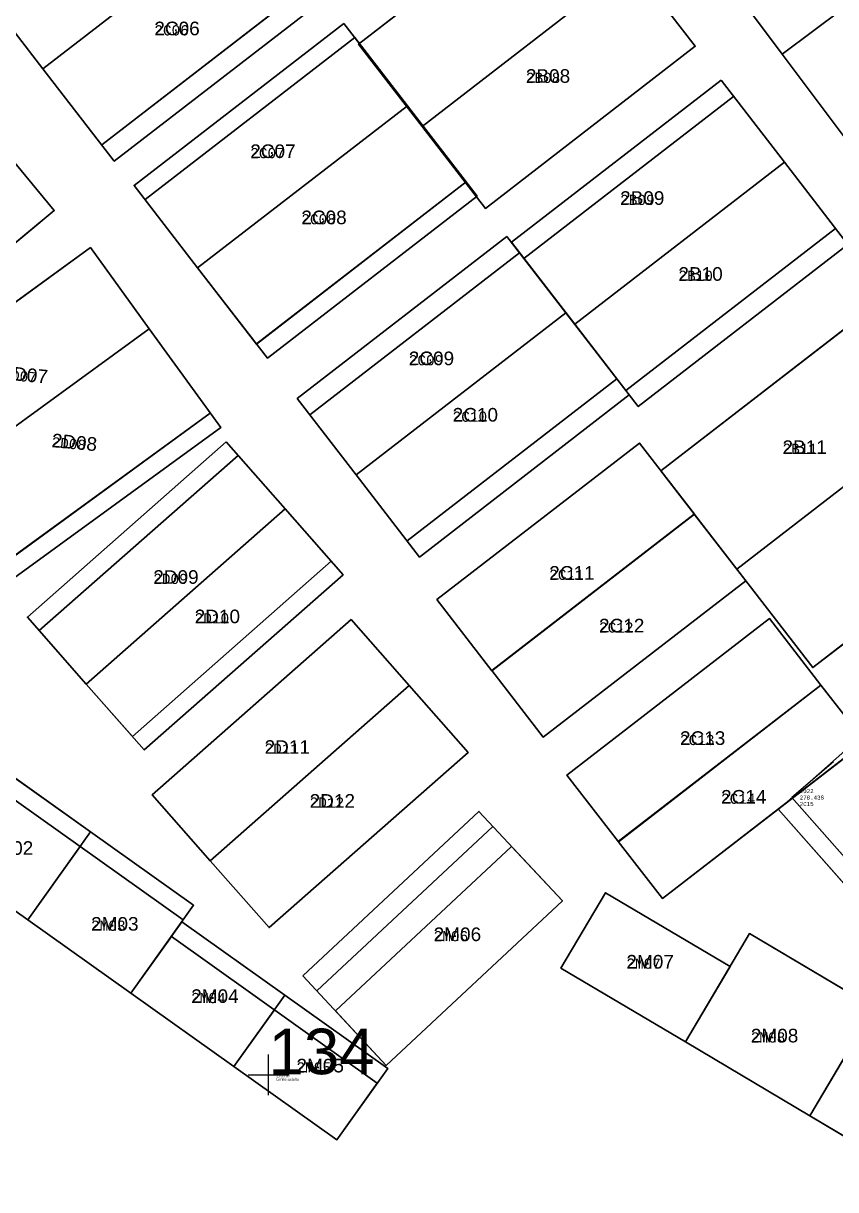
# Model space of a CAD drawing. Extents: x -1000 to 923337, y -51827 to 323191.
# Drawn here: x 256703 to 296558, y 30296 to 87492 of the extents above; entities that cross this region are included whole.
import ezdxf
from ezdxf.enums import TextEntityAlignment as Align

# ---------------------------------------------------------------- set-up
doc = ezdxf.new("R2010")
doc.units = 0
doc.header["$PDMODE"] = 35
doc.header["$PDSIZE"] = 1
doc.linetypes.add('Solid', pattern=[0])
for name, color, linetype in [('0_1', 8, 'Continuous'), ('pntdesc', 1, 'Continuous'), ('pntelev', 2, 'Continuous'), ('pntno', 3, 'Continuous'), ('punti tracciati', 7, 'Continuous'), ('WF nome aree GPS', 7, 'Continuous'), ('WF_ingombro_stive_2', 1, 'Continuous'), ('WF_lato_di_accesso', 40, 'Continuous'), ('WF_nome_aree_GPS', 7, 'Continuous'), ('WF_tracciatura', 30, 'Continuous')]:
    doc.layers.add(name, color=color, linetype=linetype)
for name, color, linetype, lineweight in [('NUOVE STIVE DIC2023', 3, 'Solid', 30), ('NUOVE STIVE TRACCIATURA', 1, 'Continuous', 30), ('WF ingombro stive 2', 1, 'Continuous', 30), ('WF lato di accesso', 40, 'Continuous', 30), ('WF tracciatura', 30, 'Continuous', 30)]:
    doc.layers.add(name, color=color, linetype=linetype, lineweight=lineweight)
doc.layers.get('punti tracciati').off()
doc.styles.add('FONTSTYLE_1', font='arial.ttf', dxfattribs={"height": 0.2})
doc.styles.add('FONTSTYLE_2', font='arial.ttf', dxfattribs={"height": 0.2})
doc.styles.get("Standard").update_dxf_attribs({"font": 'consola.ttf', "height": 500})

# ---------------------------------------------------------------- blocks, each defined once
blk = doc.blocks.new('Croce___ATS')
at = {"color": 0}
for p, q in [((0, -0.5), (0, 0.5)), ((-0.5, 0), (0.5, 0))]:
    blk.add_line(p, q, dxfattribs=at)
blk = doc.blocks.new('T_P_8')
at = {"layer": '0_1'}
blk.add_point((0, 0), dxfattribs=at)
at = {"layer": '0_1', "xscale": 2, "yscale": 2}
blk.add_blockref('Croce___ATS', (0, 0), dxfattribs=at)
at = {"layer": '0_1', "insert": (0.002, 0), "char_height": 2.2344, "attachment_point": 7, "style": 'FONTSTYLE_1'}
blk.add_mtext('134', dxfattribs=at)
blk = doc.blocks.new('T_P_62')
at = {"color": 7}
blk.add_point((0, 0), dxfattribs=at)
blk.add_blockref('Croce___ATS', (0, 0), dxfattribs=at)
at = {"color": 7, "insert": (0, 0), "char_height": 1.3333, "attachment_point": 7, "style": 'FONTSTYLE_1'}
blk.add_mtext('1056', dxfattribs=at)
blk = doc.blocks.new('T_P_72')
at = {"color": 7}
blk.add_point((0, 0), dxfattribs=at)
blk.add_blockref('Croce___ATS', (0, 0), dxfattribs=at)
at = {"color": 7, "insert": (0, 0), "char_height": 1.3333, "attachment_point": 7, "style": 'FONTSTYLE_1'}
blk.add_mtext('1066', dxfattribs=at)
blk = doc.blocks.new('T_P_73')
at = {"color": 7}
blk.add_point((0, 0), dxfattribs=at)
blk.add_blockref('Croce___ATS', (0, 0), dxfattribs=at)
at = {"color": 7, "insert": (0, 0), "char_height": 1.3333, "attachment_point": 7, "style": 'FONTSTYLE_1'}
blk.add_mtext('1067', dxfattribs=at)
blk = doc.blocks.new('T_P_74')
at = {"color": 7}
blk.add_point((0, 0), dxfattribs=at)
blk.add_blockref('Croce___ATS', (0, 0), dxfattribs=at)
at = {"color": 7, "insert": (0, 0), "char_height": 1.3333, "attachment_point": 7, "style": 'FONTSTYLE_1'}
blk.add_mtext('1068', dxfattribs=at)
blk = doc.blocks.new('T_P_76')
at = {"color": 7}
blk.add_point((0, 0), dxfattribs=at)
blk.add_blockref('Croce___ATS', (0, 0), dxfattribs=at)
at = {"color": 7, "insert": (0, 0), "char_height": 1.3333, "attachment_point": 7, "style": 'FONTSTYLE_1'}
blk.add_mtext('1070', dxfattribs=at)
blk = doc.blocks.new('T_P_77')
at = {"color": 7}
blk.add_point((0, 0), dxfattribs=at)
blk.add_blockref('Croce___ATS', (0, 0), dxfattribs=at)
at = {"color": 7, "insert": (0, 0), "char_height": 1.3333, "attachment_point": 7, "style": 'FONTSTYLE_1'}
blk.add_mtext('1071', dxfattribs=at)
blk = doc.blocks.new('T_P_78')
at = {"color": 7}
blk.add_point((0, 0), dxfattribs=at)
blk.add_blockref('Croce___ATS', (0, 0), dxfattribs=at)
at = {"color": 7, "insert": (0, 0), "char_height": 1.3333, "attachment_point": 7, "style": 'FONTSTYLE_1'}
blk.add_mtext('1072', dxfattribs=at)
blk = doc.blocks.new('T_P_79')
at = {"color": 7}
blk.add_point((0, 0), dxfattribs=at)
blk.add_blockref('Croce___ATS', (0, 0), dxfattribs=at)
at = {"color": 7, "insert": (0, 0), "char_height": 1.3333, "attachment_point": 7, "style": 'FONTSTYLE_1'}
blk.add_mtext('1073', dxfattribs=at)
blk = doc.blocks.new('T_P_80')
at = {"color": 7}
blk.add_point((0, 0), dxfattribs=at)
blk.add_blockref('Croce___ATS', (0, 0), dxfattribs=at)
at = {"color": 7, "insert": (0, 0), "char_height": 1.3333, "attachment_point": 7, "style": 'FONTSTYLE_1'}
blk.add_mtext('1074', dxfattribs=at)
blk = doc.blocks.new('T_P_81')
at = {"color": 7}
blk.add_point((0, 0), dxfattribs=at)
blk.add_blockref('Croce___ATS', (0, 0), dxfattribs=at)
at = {"color": 7, "insert": (0, 0), "char_height": 1.3333, "attachment_point": 7, "style": 'FONTSTYLE_1'}
blk.add_mtext('1075', dxfattribs=at)
blk = doc.blocks.new('T_P_82')
at = {"color": 7}
blk.add_point((0, 0), dxfattribs=at)
blk.add_blockref('Croce___ATS', (0, 0), dxfattribs=at)
at = {"color": 7, "insert": (0, 0), "char_height": 1.3333, "attachment_point": 7, "style": 'FONTSTYLE_1'}
blk.add_mtext('1076', dxfattribs=at)
blk = doc.blocks.new('T_P_83')
at = {"color": 7}
blk.add_point((0, 0), dxfattribs=at)
blk.add_blockref('Croce___ATS', (0, 0), dxfattribs=at)
at = {"color": 7, "insert": (0, 0), "char_height": 1.3333, "attachment_point": 7, "style": 'FONTSTYLE_1'}
blk.add_mtext('1077', dxfattribs=at)
blk = doc.blocks.new('T_P_85')
at = {"color": 7}
blk.add_point((0, 0), dxfattribs=at)
blk.add_blockref('Croce___ATS', (0, 0), dxfattribs=at)
at = {"color": 7, "insert": (0, 0), "char_height": 1.3333, "attachment_point": 7, "style": 'FONTSTYLE_1'}
blk.add_mtext('1079', dxfattribs=at)
blk = doc.blocks.new('T_P_86')
at = {"color": 7}
blk.add_point((0, 0), dxfattribs=at)
blk.add_blockref('Croce___ATS', (0, 0), dxfattribs=at)
at = {"color": 7, "insert": (0, 0), "char_height": 1.3333, "attachment_point": 7, "style": 'FONTSTYLE_1'}
blk.add_mtext('1080', dxfattribs=at)
blk = doc.blocks.new('T_P_87')
at = {"color": 7}
blk.add_point((0, 0), dxfattribs=at)
blk.add_blockref('Croce___ATS', (0, 0), dxfattribs=at)
at = {"color": 7, "insert": (0, 0), "char_height": 1.3333, "attachment_point": 7, "style": 'FONTSTYLE_1'}
blk.add_mtext('1081', dxfattribs=at)
blk = doc.blocks.new('T_P_88')
at = {"color": 7}
blk.add_point((0, 0), dxfattribs=at)
blk.add_blockref('Croce___ATS', (0, 0), dxfattribs=at)
at = {"color": 7, "insert": (0, 0), "char_height": 1.3333, "attachment_point": 7, "style": 'FONTSTYLE_1'}
blk.add_mtext('1082', dxfattribs=at)
blk = doc.blocks.new('T_P_89')
at = {"color": 7}
blk.add_point((0, 0), dxfattribs=at)
blk.add_blockref('Croce___ATS', (0, 0), dxfattribs=at)
at = {"color": 7, "insert": (0, 0), "char_height": 1.3333, "attachment_point": 7, "style": 'FONTSTYLE_1'}
blk.add_mtext('1083', dxfattribs=at)
blk = doc.blocks.new('T_P_90')
at = {"color": 7}
blk.add_point((0, 0), dxfattribs=at)
blk.add_blockref('Croce___ATS', (0, 0), dxfattribs=at)
at = {"color": 7, "insert": (0, 0), "char_height": 1.3333, "attachment_point": 7, "style": 'FONTSTYLE_1'}
blk.add_mtext('1084', dxfattribs=at)
blk = doc.blocks.new('T_P_91')
at = {"color": 7}
blk.add_point((0, 0), dxfattribs=at)
blk.add_blockref('Croce___ATS', (0, 0), dxfattribs=at)
at = {"color": 7, "insert": (0, 0), "char_height": 1.3333, "attachment_point": 7, "style": 'FONTSTYLE_1'}
blk.add_mtext('1085', dxfattribs=at)
blk = doc.blocks.new('T_P_92')
at = {"color": 7}
blk.add_point((0, 0), dxfattribs=at)
blk.add_blockref('Croce___ATS', (0, 0), dxfattribs=at)
at = {"color": 7, "insert": (0, 0), "char_height": 1.3333, "attachment_point": 7, "style": 'FONTSTYLE_1'}
blk.add_mtext('1086', dxfattribs=at)
blk = doc.blocks.new('T_P_93')
at = {"color": 7}
blk.add_point((0, 0), dxfattribs=at)
blk.add_blockref('Croce___ATS', (0, 0), dxfattribs=at)
at = {"color": 7, "insert": (0, 0), "char_height": 1.3333, "attachment_point": 7, "style": 'FONTSTYLE_1'}
blk.add_mtext('1087', dxfattribs=at)
blk = doc.blocks.new('T_P_94')
at = {"color": 7}
blk.add_point((0, 0), dxfattribs=at)
blk.add_blockref('Croce___ATS', (0, 0), dxfattribs=at)
at = {"color": 7, "insert": (0, 0), "char_height": 1.3333, "attachment_point": 7, "style": 'FONTSTYLE_1'}
blk.add_mtext('1088', dxfattribs=at)
blk = doc.blocks.new('T_P_95')
at = {"color": 7}
blk.add_point((0, 0), dxfattribs=at)
blk.add_blockref('Croce___ATS', (0, 0), dxfattribs=at)
at = {"color": 7, "insert": (0, 0), "char_height": 1.3333, "attachment_point": 7, "style": 'FONTSTYLE_1'}
blk.add_mtext('1089', dxfattribs=at)
blk = doc.blocks.new('T_P_102')
at = {"color": 7}
blk.add_point((0, 0), dxfattribs=at)
blk.add_blockref('Croce___ATS', (0, 0), dxfattribs=at)
at = {"color": 7, "insert": (0, 0), "char_height": 1.3333, "attachment_point": 7, "style": 'FONTSTYLE_1'}
blk.add_mtext('1096', dxfattribs=at)
blk = doc.blocks.new('T_P_103')
at = {"color": 7}
blk.add_point((0, 0), dxfattribs=at)
blk.add_blockref('Croce___ATS', (0, 0), dxfattribs=at)
at = {"color": 7, "insert": (0, 0), "char_height": 1.3333, "attachment_point": 7, "style": 'FONTSTYLE_1'}
blk.add_mtext('1097', dxfattribs=at)
blk = doc.blocks.new('T_P_104')
at = {"color": 7}
blk.add_point((0, 0), dxfattribs=at)
blk.add_blockref('Croce___ATS', (0, 0), dxfattribs=at)
at = {"color": 7, "insert": (0, 0), "char_height": 1.3333, "attachment_point": 7, "style": 'FONTSTYLE_1'}
blk.add_mtext('1098', dxfattribs=at)
blk = doc.blocks.new('T_P_105')
at = {"color": 7}
blk.add_point((0, 0), dxfattribs=at)
blk.add_blockref('Croce___ATS', (0, 0), dxfattribs=at)
at = {"color": 7, "insert": (0, 0), "char_height": 1.3333, "attachment_point": 7, "style": 'FONTSTYLE_1'}
blk.add_mtext('1099', dxfattribs=at)
blk = doc.blocks.new('T_P_106')
at = {"color": 7}
blk.add_point((0, 0), dxfattribs=at)
blk.add_blockref('Croce___ATS', (0, 0), dxfattribs=at)
at = {"color": 7, "insert": (0, 0), "char_height": 1.3333, "attachment_point": 7, "style": 'FONTSTYLE_1'}
blk.add_mtext('1100', dxfattribs=at)
blk = doc.blocks.new('T_P_107')
at = {"color": 7}
blk.add_point((0, 0), dxfattribs=at)
blk.add_blockref('Croce___ATS', (0, 0), dxfattribs=at)
at = {"color": 7, "insert": (0, 0), "char_height": 1.3333, "attachment_point": 7, "style": 'FONTSTYLE_1'}
blk.add_mtext('1101', dxfattribs=at)
blk = doc.blocks.new('T_P_108')
at = {"color": 7}
blk.add_point((0, 0), dxfattribs=at)
blk.add_blockref('Croce___ATS', (0, 0), dxfattribs=at)
at = {"color": 7, "insert": (0, 0), "char_height": 1.3333, "attachment_point": 7, "style": 'FONTSTYLE_1'}
blk.add_mtext('1102', dxfattribs=at)
blk = doc.blocks.new('T_P_109')
at = {"color": 7}
blk.add_point((0, 0), dxfattribs=at)
blk.add_blockref('Croce___ATS', (0, 0), dxfattribs=at)
at = {"color": 7, "insert": (0, 0), "char_height": 1.3333, "attachment_point": 7, "style": 'FONTSTYLE_1'}
blk.add_mtext('1103', dxfattribs=at)
blk = doc.blocks.new('T_P_110')
at = {"color": 7}
blk.add_point((0, 0), dxfattribs=at)
blk.add_blockref('Croce___ATS', (0, 0), dxfattribs=at)
at = {"color": 7, "insert": (0, 0), "char_height": 1.3333, "attachment_point": 7, "style": 'FONTSTYLE_1'}
blk.add_mtext('1104', dxfattribs=at)
blk = doc.blocks.new('T_P_111')
at = {"color": 7}
blk.add_point((0, 0), dxfattribs=at)
blk.add_blockref('Croce___ATS', (0, 0), dxfattribs=at)
at = {"color": 7, "insert": (0, 0), "char_height": 1.3333, "attachment_point": 7, "style": 'FONTSTYLE_1'}
blk.add_mtext('1105', dxfattribs=at)
blk = doc.blocks.new('T_P_112')
at = {"color": 7}
blk.add_point((0, 0), dxfattribs=at)
blk.add_blockref('Croce___ATS', (0, 0), dxfattribs=at)
at = {"color": 7, "insert": (0, 0), "char_height": 1.3333, "attachment_point": 7, "style": 'FONTSTYLE_1'}
blk.add_mtext('1106', dxfattribs=at)
blk = doc.blocks.new('T_P_113')
at = {"color": 7}
blk.add_point((0, 0), dxfattribs=at)
blk.add_blockref('Croce___ATS', (0, 0), dxfattribs=at)
at = {"color": 7, "insert": (0, 0), "char_height": 1.3333, "attachment_point": 7, "style": 'FONTSTYLE_1'}
blk.add_mtext('1107', dxfattribs=at)
blk = doc.blocks.new('T_P_114')
at = {"color": 7}
blk.add_point((0, 0), dxfattribs=at)
blk.add_blockref('Croce___ATS', (0, 0), dxfattribs=at)
at = {"color": 7, "insert": (0, 0), "char_height": 1.3333, "attachment_point": 7, "style": 'FONTSTYLE_1'}
blk.add_mtext('1108', dxfattribs=at)
blk = doc.blocks.new('T_P_115')
at = {"color": 7}
blk.add_point((0, 0), dxfattribs=at)
blk.add_blockref('Croce___ATS', (0, 0), dxfattribs=at)
at = {"color": 7, "insert": (0, 0), "char_height": 1.3333, "attachment_point": 7, "style": 'FONTSTYLE_1'}
blk.add_mtext('1109', dxfattribs=at)
blk = doc.blocks.new('T_P_116')
at = {"color": 7}
blk.add_point((0, 0), dxfattribs=at)
blk.add_blockref('Croce___ATS', (0, 0), dxfattribs=at)
at = {"color": 7, "insert": (0, 0), "char_height": 1.3333, "attachment_point": 7, "style": 'FONTSTYLE_1'}
blk.add_mtext('1110', dxfattribs=at)
blk = doc.blocks.new('T_P_117')
at = {"color": 7}
blk.add_point((0, 0), dxfattribs=at)
blk.add_blockref('Croce___ATS', (0, 0), dxfattribs=at)
at = {"color": 7, "insert": (0, 0), "char_height": 1.3333, "attachment_point": 7, "style": 'FONTSTYLE_1'}
blk.add_mtext('1111', dxfattribs=at)
blk = doc.blocks.new('T_P_118')
at = {"color": 7}
blk.add_point((0, 0), dxfattribs=at)
blk.add_blockref('Croce___ATS', (0, 0), dxfattribs=at)
at = {"color": 7, "insert": (0, 0), "char_height": 1.3333, "attachment_point": 7, "style": 'FONTSTYLE_1'}
blk.add_mtext('1112', dxfattribs=at)
blk = doc.blocks.new('T_P_119')
at = {"color": 7}
blk.add_point((0, 0), dxfattribs=at)
blk.add_blockref('Croce___ATS', (0, 0), dxfattribs=at)
at = {"color": 7, "insert": (0, 0), "char_height": 1.3333, "attachment_point": 7, "style": 'FONTSTYLE_1'}
blk.add_mtext('1113', dxfattribs=at)
blk = doc.blocks.new('T_P_120')
at = {"color": 7}
blk.add_point((0, 0), dxfattribs=at)
blk.add_blockref('Croce___ATS', (0, 0), dxfattribs=at)
at = {"color": 7, "insert": (0, 0), "char_height": 1.3333, "attachment_point": 7, "style": 'FONTSTYLE_1'}
blk.add_mtext('1114', dxfattribs=at)
blk = doc.blocks.new('T_P_121')
at = {"color": 7}
blk.add_point((0, 0), dxfattribs=at)
blk.add_blockref('Croce___ATS', (0, 0), dxfattribs=at)
at = {"color": 7, "insert": (0, 0), "char_height": 1.3333, "attachment_point": 7, "style": 'FONTSTYLE_1'}
blk.add_mtext('1115', dxfattribs=at)
blk = doc.blocks.new('T_P_123')
at = {"color": 7}
blk.add_point((0, 0), dxfattribs=at)
blk.add_blockref('Croce___ATS', (0, 0), dxfattribs=at)
at = {"color": 7, "insert": (0, 0), "char_height": 1.3333, "attachment_point": 7, "style": 'FONTSTYLE_1'}
blk.add_mtext('1117', dxfattribs=at)
blk = doc.blocks.new('T_P_141')
at = {"color": 7}
blk.add_point((0, 0), dxfattribs=at)
blk.add_blockref('Croce___ATS', (0, 0), dxfattribs=at)
at = {"color": 7, "insert": (0, 0), "char_height": 1.3333, "attachment_point": 7, "style": 'FONTSTYLE_1'}
blk.add_mtext('1135', dxfattribs=at)
blk = doc.blocks.new('T_P_142')
at = {"color": 7}
blk.add_point((0, 0), dxfattribs=at)
blk.add_blockref('Croce___ATS', (0, 0), dxfattribs=at)
at = {"color": 7, "insert": (0, 0), "char_height": 1.3333, "attachment_point": 7, "style": 'FONTSTYLE_1'}
blk.add_mtext('1136', dxfattribs=at)
blk = doc.blocks.new('T_P_143')
at = {"color": 7}
blk.add_point((0, 0), dxfattribs=at)
blk.add_blockref('Croce___ATS', (0, 0), dxfattribs=at)
at = {"color": 7, "insert": (0, 0), "char_height": 1.3333, "attachment_point": 7, "style": 'FONTSTYLE_1'}
blk.add_mtext('1137', dxfattribs=at)
blk = doc.blocks.new('punti tracciatura 2')
at = {"layer": 'WF_ingombro_stive_2', "ltscale": 0.5, "flags": 128}
for points, elevation in [([(1346638.986, -3439.503), (1346642.712, -3444.482), (1346632.304, -3452.271), (1346628.578, -3447.292)], 270.2), ([(1346604.191, -3442.295), (1346606.306, -3445.045), (1346596.032, -3452.994), (1346593.905, -3450.241)], 271.991), ([(1346636.629, -3458.051), (1346632.304, -3452.271), (1346642.712, -3444.482), (1346647.038, -3450.262)], 270.2), ([(1346598.918, -3456.73), (1346596.032, -3452.994), (1346606.306, -3445.045), (1346609.205, -3448.784)], 271.991), ([(1346611.332, -3451.464), (1346613.911, -3454.803), (1346603.623, -3462.75), (1346601.044, -3459.411)], 270.989), ([(1346629.916, -3454.347), (1346632.411, -3457.577), (1346622.123, -3465.524), (1346619.628, -3462.294)], 272.003), ([(1346606.512, -3466.49), (1346603.623, -3462.75), (1346613.911, -3454.803), (1346616.8, -3458.543)], 270.989), ([(1346624.629, -3468.769), (1346622.123, -3465.524), (1346632.411, -3457.577), (1346634.917, -3460.822)], 272.003), ([(1346619.411, -3462.013), (1346621.688, -3464.961), (1346611.4, -3472.908), (1346609.123, -3469.96)], 272.003), ([(1346613.9, -3476.144), (1346611.4, -3472.908), (1346621.688, -3464.961), (1346624.188, -3468.197)], 272.003), ([(1346593.727, -3477.525), (1346590.726, -3473.401), (1346601.239, -3465.753), (1346604.239, -3469.877)], 271.426), ([(1346605.608, -3471.956), (1346607.914, -3474.575), (1346598.156, -3483.165), (1346595.851, -3480.546)], 270.844), ([(1346600.419, -3485.736), (1346598.156, -3483.165), (1346607.914, -3474.575), (1346610.177, -3477.146)], 270.844), ([(1346592.808, -3487.54), (1346590.246, -3491.141), (1346595.298, -3494.735), (1346597.86, -3491.135)], 274.025), ([(1346597.86, -3491.135), (1346595.298, -3494.735), (1346600.35, -3498.33), (1346602.912, -3494.73)], 274.025), ([(1346619.022, -3491.127), (1346621.517, -3493.801), (1346612.875, -3501.864), (1346610.38, -3499.19)], 270.799), ([(1346602.333, -3495.544), (1346600.35, -3498.33), (1346605.403, -3501.925), (1346607.385, -3499.139)], 274.025), ([(1346607.385, -3499.139), (1346605.403, -3501.925), (1346610.455, -3505.52), (1346612.437, -3502.734)], 274.025)]:
    blk.add_lwpolyline(points, dxfattribs=dict(at, elevation=elevation))
for points, elevation in [([(1346621.809, -3443.833), (1346624.927, -3447.869), (1346614.639, -3455.816), (1346611.521, -3451.78)], 271.991), ([(1346624.927, -3447.869), (1346628.033, -3451.891), (1346617.745, -3459.838), (1346614.639, -3455.816)], 271.991), ([(1346593.553, -3456.291), (1346596.588, -3459.935), (1346586.598, -3468.254), (1346583.563, -3464.61)], 271.224), ([(1346598.362, -3461.761), (1346601.239, -3465.753), (1346590.726, -3473.401), (1346587.85, -3469.409)], 271.426), ([(1346636.635, -3464.762), (1346640.364, -3469.589), (1346630.076, -3477.536), (1346626.347, -3472.709)], 274.028), ([(1346640.364, -3469.589), (1346644.091, -3474.414), (1346633.803, -3482.361), (1346630.076, -3477.536)], 274.028), ([(1346618.056, -3482.513), (1346627.992, -3474.838), (1346625.299, -3471.351), (1346615.363, -3479.026)], 274.025), ([(1346620.574, -3485.773), (1346630.51, -3478.098), (1346627.987, -3474.832), (1346618.051, -3482.507)], 274.028), ([(1346611.156, -3480.005), (1346614.002, -3483.237), (1346604.244, -3491.827), (1346601.398, -3488.595)], 270.88), ([(1346624.265, -3490.895), (1346634.201, -3483.22), (1346631.678, -3479.954), (1346621.742, -3487.629)], 274.021), ([(1346626.433, -3493.679), (1346636.369, -3486.004), (1346634.197, -3483.214), (1346624.261, -3490.889)], 274.025), ([(1346614.002, -3483.237), (1346616.889, -3486.517), (1346607.131, -3495.107), (1346604.244, -3491.827)], 270.88), ([(1346627.551, -3500.716), (1346629.745, -3497.018), (1346623.64, -3493.396), (1346621.446, -3497.095)], 274.025), ([(1346633.656, -3504.338), (1346636.81, -3499.022), (1346630.705, -3495.401), (1346627.551, -3500.716)], 274.025), ([(1346639.761, -3507.96), (1346642.465, -3503.402), (1346636.36, -3499.78), (1346633.656, -3504.338)], 274.025)]:
    blk.add_lwpolyline(points, close=True, dxfattribs=dict(at, elevation=elevation))
at = {"layer": 'WF_lato_di_accesso', "ltscale": 0.5}
for p, q in [((1346621.809, -3443.833, 271.991), (1346611.521, -3451.78, 271.991)), ((1346617.745, -3459.838, 271.991), (1346628.033, -3451.891, 271.991)), ((1346586.598, -3468.254, 271.224), (1346596.588, -3459.935, 271.224)), ((1346598.362, -3461.761, 271.426), (1346587.85, -3469.409, 271.426)), ((1346636.635, -3464.762, 274.028), (1346626.347, -3472.709, 274.028)), ((1346625.299, -3471.351, 274.025), (1346615.363, -3479.026, 274.025)), ((1346633.803, -3482.361, 274.028), (1346644.091, -3474.414, 274.028)), ((1346620.574, -3485.773, 274.028), (1346630.51, -3478.098, 274.028)), ((1346611.156, -3480.005, 270.88), (1346601.398, -3488.595, 270.88)), ((1346631.678, -3479.954, 274.021), (1346621.742, -3487.629, 274.021)), ((1346626.433, -3493.679, 274.025), (1346636.369, -3486.004, 274.025)), ((1346607.131, -3495.107, 270.88), (1346616.889, -3486.517, 270.88)), ((1346629.745, -3497.018, 274.025), (1346623.64, -3493.396, 274.025)), ((1346636.81, -3499.022, 274.025), (1346630.705, -3495.401, 274.025))]:
    blk.add_line(p, q, dxfattribs=at)
at = {"layer": 'WF_tracciatura', "ltscale": 0.5}
for p, q in [((1346598.918, -3456.73, 271.991), (1346619.494, -3440.836, 271.991)), ((1346601.044, -3459.411, 270.989), (1346611.332, -3451.464, 270.989)), ((1346619.628, -3462.294, 272.003), (1346629.916, -3454.347, 272.003)), ((1346606.512, -3466.49, 270.989), (1346616.8, -3458.543, 270.989)), ((1346624.629, -3468.769, 272.003), (1346634.917, -3460.822, 272.003)), ((1346609.123, -3469.96, 272.003), (1346619.411, -3462.013, 272.003)), ((1346613.9, -3476.144, 272.003), (1346624.188, -3468.197, 272.003)), ((1346583.214, -3485.173, 271.426), (1346604.239, -3469.877, 271.426)), ((1346595.851, -3480.546, 270.844), (1346605.608, -3471.956, 270.844)), ((1346600.419, -3485.736, 270.844), (1346610.177, -3477.146, 270.844)), ((1346587.756, -3483.945, 274.025), (1346602.912, -3494.73, 274.025)), ((1346610.38, -3499.19, 270.799), (1346619.022, -3491.127, 270.799)), ((1346602.333, -3495.544, 274.025), (1346612.437, -3502.734, 274.025))]:
    blk.add_line(p, q, dxfattribs=at)
at = {"color": 7}
for name, p in [('T_P_120', (1346611.332, -3451.464, 270.989)), ('T_P_121', (1346611.521, -3451.78, 271.991)), ('T_P_141', (1346628.033, -3451.891, 271.991)), ('T_P_142', (1346629.916, -3454.347, 272.003)), ('T_P_123', (1346598.918, -3456.73, 271.991)), ('T_P_117', (1346616.8, -3458.543, 270.989)), ('T_P_119', (1346601.044, -3459.411, 270.989)), ('T_P_62', (1346596.588, -3459.935, 271.224)), ('T_P_116', (1346617.745, -3459.838, 271.991)), ('T_P_143', (1346634.917, -3460.822, 272.003)), ('T_P_72', (1346598.362, -3461.761, 271.426)), ('T_P_114', (1346619.411, -3462.013, 272.003)), ('T_P_115', (1346619.628, -3462.294, 272.003)), ('T_P_118', (1346606.512, -3466.49, 270.989)), ('T_P_111', (1346624.188, -3468.197, 272.003)), ('T_P_110', (1346624.629, -3468.769, 272.003)), ('T_P_73', (1346604.239, -3469.877, 271.426)), ('T_P_113', (1346609.123, -3469.96, 272.003)), ('T_P_108', (1346625.299, -3471.351, 274.025)), ('T_P_77', (1346605.608, -3471.956, 270.844)), ('T_P_109', (1346626.347, -3472.709, 274.028)), ('T_P_112', (1346613.9, -3476.144, 272.003)), ('T_P_78', (1346610.177, -3477.146, 270.844)), ('T_P_74', (1346593.727, -3477.525, 271.426)), ('T_P_105', (1346630.51, -3478.098, 274.028)), ('T_P_107', (1346615.363, -3479.026, 274.025)), ('T_P_81', (1346611.156, -3480.005, 270.88)), ('T_P_104', (1346631.678, -3479.954, 274.021)), ('T_P_76', (1346595.851, -3480.546, 270.844)), ('T_P_79', (1346600.419, -3485.736, 270.844)), ('T_P_106', (1346620.574, -3485.773, 274.028)), ('T_P_82', (1346616.889, -3486.517, 270.88)), ('T_P_85', (1346592.808, -3487.54, 274.025)), ('T_P_103', (1346621.742, -3487.629, 274.021)), ('T_P_80', (1346601.398, -3488.595, 270.88)), ('T_P_86', (1346597.86, -3491.135, 274.025)), ('T_P_92', (1346619.022, -3491.127, 270.799)), ('T_P_93', (1346623.64, -3493.396, 274.025)), ('T_P_102', (1346626.433, -3493.679, 274.025)), ('T_P_87', (1346602.912, -3494.73, 274.025)), ('T_P_83', (1346607.131, -3495.107, 270.88)), ('T_P_95', (1346630.705, -3495.401, 274.025)), ('T_P_88', (1346602.333, -3495.544, 274.025)), ('T_P_94', (1346629.745, -3497.018, 274.025)), ('T_P_89', (1346607.385, -3499.139, 274.025)), ('T_P_91', (1346610.38, -3499.19, 270.799)), ('T_P_90', (1346612.437, -3502.734, 274.025))]:
    blk.add_blockref(name, p, dxfattribs=at)
at = {"layer": '0_1'}
blk.add_blockref('T_P_8', (1346607.098, -3502.331, 270.797), dxfattribs=at)
at = {"layer": 'pntdesc', "insert": (1346607.487, -3502.548, 270.797), "char_height": 0.13333, "attachment_point": 4, "style": 'FONTSTYLE_2'}
blk.add_mtext('Limite asfalto', dxfattribs=at)
at = {"layer": 'pntelev', "insert": (1346607.487, -3502.381, 270.797), "char_height": 0.1333, "attachment_point": 4, "style": 'FONTSTYLE_2'}
blk.add_mtext('270.797', dxfattribs=at)
at = {"layer": 'WF_nome_aree_GPS', "char_height": 0.6667, "attachment_point": 7, "style": 'FONTSTYLE_2'}
for s, insert in [('2C06', (1346601.498, -3451.358, 271.943)), ('2B08', (1346619.725, -3453.689, 271.943)), ('2C07', (1346606.203, -3457.378, 270.94)), ('2B09', (1346624.348, -3459.674, 271.943)), ('2C08', (1346608.709, -3460.623, 270.94)), ('2B10', (1346627.209, -3463.397, 271.955)), ('2C09', (1346613.98, -3467.536, 271.955)), ('2C10', (1346616.132, -3470.303, 271.943)), ('2B11', (1346632.316, -3471.881, 274.07)), ('2C11', (1346620.871, -3478.057, 273.979)), ('2D09', (1346601.444, -3478.258, 270.795)), ('2D10', (1346603.476, -3480.191, 272.095)), ('2C12', (1346623.314, -3480.642, 274.147)), ('2C13', (1346627.286, -3486.157, 273.976)), ('2D11', (1346606.906, -3486.586, 271.962)), ('2C14', (1346629.3, -3489.037, 273.976)), ('2D12', (1346609.117, -3489.229, 271.962)), ('2M02', (1346593.228, -3491.549, 273.412)), ('2M03', (1346598.394, -3495.267, 273.412)), ('2M06', (1346615.202, -3495.779, 270.75)), ('2M07', (1346624.658, -3497.126, 273.976)), ('2M04', (1346603.305, -3498.811, 273.412)), ('2M08', (1346630.763, -3500.747, 273.976)), ('2M05', (1346608.471, -3502.219, 273.412))]:
    blk.add_mtext(s, dxfattribs=dict(at, insert=insert))
at = {"layer": 'WF_nome_aree_GPS', "char_height": 0.6667, "attachment_point": 7, "rotation": 354.6, "style": 'FONTSTYLE_2'}
for s, insert in [('2D07', (1346594.026, -3468.23, 271.377)), ('2D08', (1346596.438, -3471.546, 271.377))]:
    blk.add_mtext(s, dxfattribs=dict(at, insert=insert))

msp = doc.modelspace()

# ---------------------------------------------------------------- linework, layer by layer
msp.add_point((294408, 49524.2, -1935))
msp.add_point((294408, 49524.2, -1935))
at = {"layer": 'NUOVE STIVE DIC2023', "lineweight": -3, "elevation": -1935}
msp.add_lwpolyline([(296457.2, 51284.4), (294408, 49524.2), (302764.5, 40064.2), (304113.8, 41413.5)], dxfattribs=at)
at = {"layer": 'NUOVE STIVE TRACCIATURA', "elevation": -2064.1}
msp.add_lwpolyline([(297003.9, 51818.1), (305360.8, 42357.7), (302105, 39481.6), (293748.1, 48942)], close=True, dxfattribs=at)
at = {"layer": 'WF ingombro stive 2'}
for points, elevation in [([(300090.7, 99458.9), (304344.6, 93774.3), (293936.2, 85985.5), (289682.3, 91670.1)], -1791.5), ([(304344.6, 93774.3), (309197.6, 87289), (298789.2, 79500.3), (293936.2, 85985.5)], -1791.5), ([(272425.5, 87489.7), (275543.2, 83453.6), (265255.1, 75506.6), (262137.4, 79542.7)], -1002.7), ([(290937.1, 84700.7), (294043.3, 80679.4), (283755.2, 72732.5), (280648.9, 76753.7)], 12.1), ([(275543.2, 83453.6), (278970.6, 79016.5), (268682.5, 71069.5), (265255.1, 75506.6)], -1002.7), ([(255185.4, 81964.9), (258219.7, 78320.9), (248229.8, 70002.2), (245195.4, 73646.1)], -767.6), ([(294043.3, 80679.4), (297160.9, 76643.3), (286872.8, 68696.3), (283755.2, 72732.5)], 12.1), ([(280431.6, 77035.1), (283320.4, 73295.2), (273032.3, 65348.2), (270143.5, 69088.1)], 12.1), ([(259994.6, 76494.9), (262870.8, 72503.2), (252358.4, 64855.4), (249482.2, 68847.1)], -565.8), ([(283320.4, 73295.2), (286431.4, 69267.8), (276143.3, 61320.8), (273032.3, 65348.2)], 12.1), ([(298267.3, 73494.5), (301996.3, 68667), (291708.2, 60720), (287979.2, 65547.5)], 2036.6), ([(262870.8, 72503.2), (266389.4, 67666.8), (255877, 60018.9), (252358.4, 64855.4)], -565.8), ([(301996.3, 68667), (305723.1, 63842.3), (295435, 55895.3), (291708.2, 60720)], 2036.6), ([(266658.6, 66961.2), (269546, 63681.1), (259788.1, 55091.4), (256900.6, 58371.5)], -1147.2), ([(279688.1, 55743.3), (289624, 63418.2), (286930.7, 66904.9), (276994.9, 59230)], 2033.3), ([(269546, 63681.1), (272391.4, 60448.6), (262633.5, 51858.9), (259788.1, 55091.4)], -1147.2), ([(282206.5, 52483), (292142.4, 60157.9), (289619.5, 63424), (279683.6, 55749.1)], 2036.6), ([(272788.4, 58251.5), (275633.8, 55019), (265875.9, 46429.4), (263030.5, 49661.8)], -1111.2), ([(285897.4, 47361.3), (295833.2, 55036.2), (293310.3, 58302.3), (283374.5, 50627.4)], 2029.9), ([(275633.8, 55019), (278521.3, 51738.9), (268763.4, 43149.2), (265875.9, 46429.4)], -1111.2), ([(288065.4, 44577.6), (298001.3, 52252.5), (295828.7, 55042), (285892.8, 47367.1)], 2033.3), ([(256930.5, 43520.9), (260003.2, 47839.3), (254951.1, 51434.1), (251878.3, 47115.8)], 2033.3), ([(270414.1, 40779.7), (279056.1, 48842.3), (283149.1, 44455.2), (274507.1, 36392.5)], -1192.3), ([(261982.6, 39926.1), (265055.3, 44244.5), (260003.2, 47839.3), (256930.5, 43520.9)], 2033.3), ([(289183.2, 37539.8), (291377.1, 41238), (285272, 44859.8), (283078.1, 41161.6)], 2033.3), ([(267034.7, 36331.3), (269527.7, 39834.9), (264475.6, 43429.7), (261982.6, 39926.1)], 2033.3), ([(295288.2, 33918), (298441.8, 39233.9), (292336.7, 42855.7), (289183.2, 37539.8)], 2033.3), ([(272086.8, 32736.5), (274579.8, 36240), (269527.7, 39834.9), (267034.7, 36331.3)], 2033.3), ([(301393.3, 30296.3), (304097.5, 34854.5), (297992.4, 38476.3), (295288.2, 33918)], 2033.3)]:
    msp.add_lwpolyline(points, close=True, dxfattribs=dict(at, elevation=elevation))
for points in [[(265214, 96754.3), (267938.6, 93211.8), (257664.3, 85262.1), (254925.5, 88807.1)], [(283441.5, 94422.9), (286559.2, 90386.8), (276271.1, 82439.8), (273153.4, 86475.9)], [(267938.6, 93211.8), (271449.3, 88682.1), (261161.2, 80735.1), (257664.3, 85262.1)], [(286559.2, 90386.8), (289665.4, 86365.6), (279377.3, 78418.6), (276271.1, 82439.8)]]:
    msp.add_lwpolyline(points, close=True, dxfattribs=at)
at = {"layer": 'WF lato di accesso'}
for p, q in [((283441.5, 94422.9), (273153.4, 86475.9)), ((261161.2, 80735.1), (271449.3, 88682.1)), ((272425.5, 87489.7, -1002.7), (262137.4, 79542.7, -1002.7)), ((279377.3, 78418.6), (289665.4, 86365.6)), ((290937.1, 84700.7, 12.1), (280648.9, 76753.7, 12.1)), ((268682.5, 71069.5, -1002.7), (278970.6, 79016.5, -1002.7)), ((248229.8, 70002.2, -767.6), (258219.7, 78320.9, -767.6)), ((280431.6, 77035.1, 12.1), (270143.5, 69088.1, 12.1)), ((286872.8, 68696.3, 12.1), (297160.9, 76643.3, 12.1)), ((259994.6, 76494.9, -565.8), (249482.2, 68847.1, -565.8)), ((298267.3, 73494.5, 2036.6), (287979.2, 65547.5, 2036.6)), ((276143.3, 61320.8, 12.1), (286431.4, 69267.8, 12.1)), ((255877, 60018.9, -565.8), (266389.4, 67666.8, -565.8)), ((266658.6, 66961.2, -1147.2), (256900.6, 58371.5, -1147.2)), ((286930.7, 66904.9, 2033.3), (276994.9, 59230, 2033.3)), ((295435, 55895.3, 2036.6), (305723.1, 63842.3, 2036.6)), ((262633.5, 51858.9, -1147.2), (272391.4, 60448.6, -1147.2)), ((282206.5, 52483, 2036.6), (292142.4, 60157.9, 2036.6)), ((272788.4, 58251.5, -1111.2), (263030.5, 49661.8, -1111.2)), ((293310.3, 58302.3, 2029.9), (283374.5, 50627.4, 2029.9)), ((288065.4, 44577.6, 2033.3), (298001.3, 52252.5, 2033.3)), ((268763.4, 43149.2, -1111.2), (278521.3, 51738.9, -1111.2)), ((260003.2, 47839.3, 2033.3), (254951.1, 51434.1, 2033.3)), ((279056.1, 48842.3, -1192.3), (270414.1, 40779.7, -1192.3)), ((293748.1, 48942, -2064.1), (302105, 39481.6, -2064.1)), ((265055.3, 44244.5, 2033.3), (260003.2, 47839.3, 2033.3)), ((291377.1, 41238, 2033.3), (285272, 44859.8, 2033.3)), ((269527.7, 39834.9, 2033.3), (264475.6, 43429.7, 2033.3)), ((298441.8, 39233.9, 2033.3), (292336.7, 42855.7, 2033.3)), ((274579.8, 36240, 2033.3), (269527.7, 39834.9, 2033.3))]:
    msp.add_line(p, q, dxfattribs=at)
at = {"layer": 'WF tracciatura'}
for p, q in [((260549.9, 81526.5), (281126.1, 97420.5)), ((262675.9, 78845.5, -1002.7), (272964, 86792.5, -1002.7)), ((281260.2, 75962.3, 12.1), (291548.4, 83909.3, 12.1)), ((268144, 71766.7, -1002.7), (278432.1, 79713.7, -1002.7)), ((286261.5, 69487.7, 12.1), (296549.6, 77434.7, 12.1)), ((270754.8, 68296.7, 12.1), (281042.9, 76243.7, 12.1)), ((275531.9, 62112.2, 12.1), (285820.1, 70059.2, 12.1)), ((244846.3, 53083.4, -565.8), (265871.1, 68379.1, -565.8)), ((257482.7, 57710.3, -1147.2), (267240.6, 66300, -1147.2)), ((262051.5, 52520.2, -1147.2), (271809.4, 61109.8, -1147.2)), ((249388.2, 54311.2, 2033.3), (264544.6, 43526.7, 2033.3)), ((294407.6, 49524.6, -2064.1), (302764.5, 40064.2, -2064.1)), ((271096.2, 40048.5, -1192.3), (279738.3, 48111.1, -1192.3)), ((263964.8, 42712, 2033.3), (274069.1, 35522.3, 2033.3))]:
    msp.add_line(p, q, dxfattribs=at)

# ---------------------------------------------------------------- block references
at = {"layer": 'punti tracciati', "xscale": 1000, "yscale": 1000, "zscale": 1000}
msp.add_blockref('punti tracciatura 2', (-1346338367.3, 3538255.9, -271991), dxfattribs=at)

# ---------------------------------------------------------------- texts
at = {"layer": 'pntdesc'}
msp.add_text('2C15', height=200, dxfattribs=at).set_placement((294797, 49207.4, -1935), align=Align.MIDDLE_LEFT)
msp.add_text('2C15', height=200, dxfattribs=at).set_placement((294797, 49207.4, -1935), align=Align.MIDDLE_LEFT)
at = {"layer": 'pntelev'}
msp.add_text('270.438', height=200, dxfattribs=at).set_placement((294797, 49524.2, -1935), align=Align.MIDDLE_LEFT)
msp.add_text('270.438', height=200, dxfattribs=at).set_placement((294797, 49524.2, -1935), align=Align.MIDDLE_LEFT)
at = {"layer": 'pntno'}
msp.add_text('2022', height=200, dxfattribs=at).set_placement((294797, 49840.9, -1935), align=Align.MIDDLE_LEFT)
msp.add_text('2022', height=200, dxfattribs=at).set_placement((294797, 49840.9, -1935), align=Align.MIDDLE_LEFT)
at = {"layer": 'WF nome aree GPS'}
for s, p in [('2C06', (263129.9, 86898.2, -48.8)), ('2B08', (281357.5, 84566.8, -48.8)), ('2C07', (267835.1, 80878.3, -1051.5)), ('2B09', (285980.5, 78581.9, -48.8)), ('2C08', (270341.5, 77633.6, -1051.5)), ('2B10', (288841.5, 74859.5, -36.7)), ('2C09', (275612.3, 70720, -36.7)), ('2C10', (277764, 67953, -48.8)), ('2B11', (293948.5, 66375.1, 2078.6)), ('2C11', (282502.7, 60199.2, 1987.8)), ('2D09', (263076.2, 59998, -1196)), ('2D10', (265107.8, 58065.7, 103.6)), ('2C12', (284946.1, 57614.1, 2155.1)), ('2D11', (268537.9, 51670.6, -29.7)), ('2C13', (288918.3, 52099, 1984.5)), ('2D12', (270749.6, 49027.7, -29.7)), ('2C14', (290931.9, 49219.2, 1984.5)), ('2M03', (260025.8, 42989, 1420.3)), ('2M06', (276834.1, 42477.1, -1241)), ('2M07', (286290, 41130.8, 1984.5)), ('2M04', (264937.3, 39445.1, 1420.3)), ('2M08', (292395.1, 37509, 1984.5)), ('2M05', (270103.2, 36037, 1420.3))]:
    msp.add_text(s, height=500, dxfattribs=at).set_placement(p)
for s, p in [('2D07', (255657.9, 70026.3, -614.5)), ('2D08', (258069.9, 66710.8, -614.5))]:
    msp.add_text(s, height=500, rotation=354.67947, dxfattribs=at).set_placement(p)

doc.saveas('drawing.dxf')
